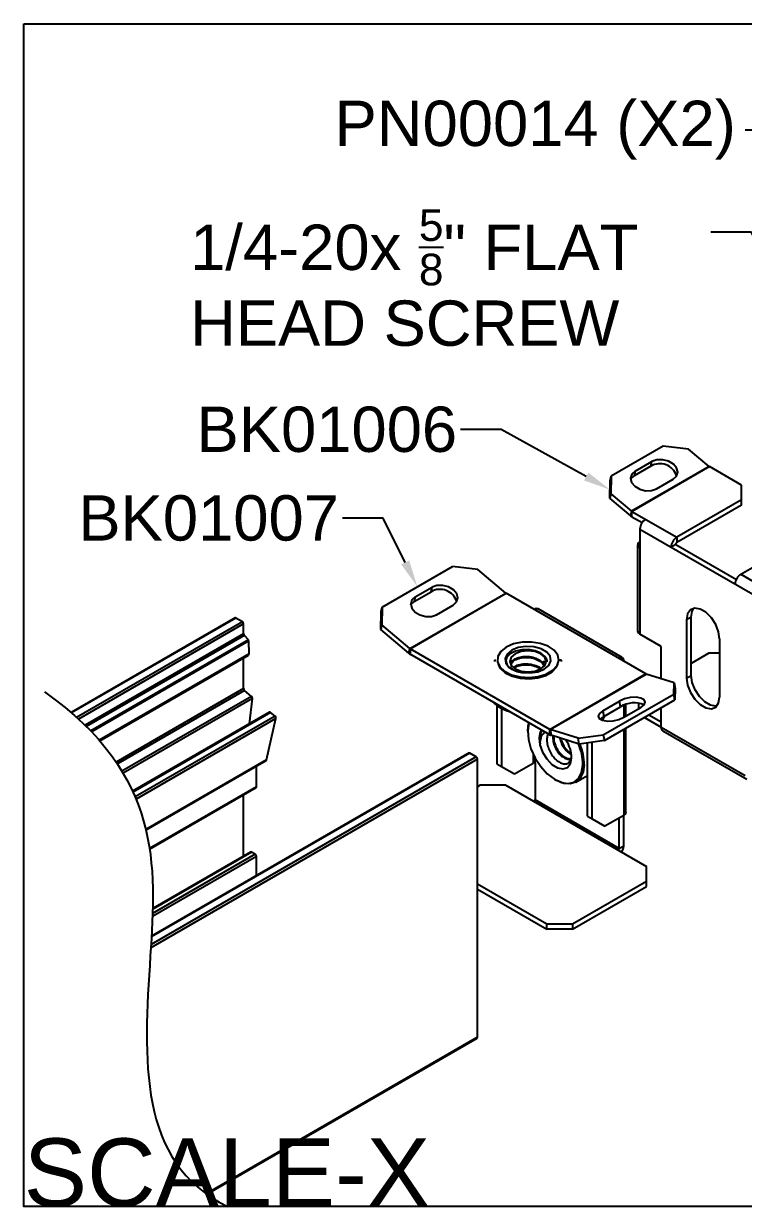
# Model space of a CAD drawing. Extents: x 0 to 8.68, y -6.53 to 0.02.
# Drawn here: x 0 to 3.97, y -6.53 to 0 of the extents above; entities that cross this region are included whole.
import ezdxf
from ezdxf import colors
from ezdxf.entities.mleader import LeaderData, LeaderLine
from ezdxf.math import Vec2, Vec3

# ---------------------------------------------------------------- set-up
doc = ezdxf.new("R2010")
doc.units = 0
doc.header["$LTSCALE"] = 0.5
doc.header["$MEASUREMENT"] = 0
for name, color, linetype in [('Dimension', 10, 'CONTINUOUS'), ('FAB DWG', 221, 'CONTINUOUS'), ('Housing', 150, 'CONTINUOUS'), ('Mounting', 4, 'CONTINUOUS')]:
    doc.layers.add(name, color=color, linetype=linetype)
doc.layers.add('Text-Unprinted', color=131, linetype='CONTINUOUS', plot=False)
doc.styles.add('LSAD_Standard', font='arial.ttf')
doc.styles.get("Standard").update_dxf_attribs({"font": 'arial.ttf'})

msp = doc.modelspace()

# ---------------------------------------------------------------- linework, layer by layer
at = {"layer": 'Dimension', "transparency": 16777216}
msp.add_open_spline([(0.1151, -3.6869), (0.7627, -4.1453), (0.6937, -5.2145), (0.6248, -6.2836), (1.1233, -6.5257)], degree=3, knots=[0.144615, 0.144615, 0.144615, 0.144615, 1, 1.976656, 1.976656, 1.976656, 1.976656], dxfattribs=at)
at = {"layer": 'Housing', "linetype": 'Continuous', "lineweight": 25, "transparency": 16777216}
for p, q in [((1.1657, -3.279), (0.2618, -3.8011)), ((1.1707, -3.2795), (0.2642, -3.8031)), ((1.2061, -3.2999), (0.2921, -3.8278)), ((1.2132, -3.3122), (0.3031, -3.8378)), ((1.2061, -3.2999), (1.1707, -3.2795)), ((1.2132, -3.3659), (1.2132, -3.3122)), ((1.2132, -3.3659), (0.3383, -3.8712)), ((1.2172, -3.3756), (0.346, -3.8787)), ((1.2392, -3.4005), (1.2172, -3.3756)), ((1.2392, -3.4005), (0.3697, -3.9027)), ((1.2412, -3.4052), (0.3733, -3.9065)), ((1.243, -3.4772), (1.2412, -3.4052)), ((1.243, -3.4772), (0.417, -3.9543)), ((0.4199, -3.9577), (1.2399, -3.4841)), ((1.2124, -3.6682), (1.2124, -3.5)), ((1.2124, -3.6682), (0.5097, -4.0741)), ((1.2179, -3.6793), (0.5166, -4.0844)), ((1.2562, -3.7116), (0.5419, -4.1242)), ((1.2562, -3.7116), (1.2179, -3.6793)), ((1.2616, -3.7237), (0.5487, -4.1355)), ((1.2458, -3.8626), (1.2616, -3.7237)), ((1.3554, -3.7993), (0.6009, -4.2351)), ((1.362, -3.8009), (0.6029, -4.2394)), ((1.3861, -3.8213), (0.6149, -4.2667)), ((1.3914, -3.8341), (0.6202, -4.2795)), ((1.3399, -4.0624), (1.3914, -3.8341)), ((1.3861, -3.8213), (1.362, -3.8009)), ((2.4964, -4.0452), (0.7023, -5.0814)), ((2.4611, -4.0247), (0.7048, -5.0391)), ((2.4561, -4.0242), (0.705, -5.0356)), ((2.4964, -4.0452), (2.4611, -4.0247)), ((1.3399, -4.0624), (0.6738, -4.4471)), ((0.6742, -4.4486), (1.338, -4.0652)), ((1.2839, -4.0975), (0.6744, -4.4495)), ((2.5035, -4.0574), (0.7012, -5.0984)), ((1.2839, -4.0975), (1.2838, -4.0965)), ((1.2839, -4.2102), (1.2839, -4.0975)), ((2.5035, -5.5922), (2.5035, -4.0574)), ((1.2839, -4.2102), (0.694, -4.5509)), ((0.6945, -4.554), (1.2818, -4.2148)), ((1.2132, -4.5921), (1.2132, -4.2544)), ((1.2556, -4.571), (0.7115, -4.8853)), ((1.2506, -4.5705), (0.7116, -4.8818)), ((1.2768, -4.5833), (1.2556, -4.571)), ((1.2839, -4.5955), (0.7102, -4.9268)), ((1.2768, -4.5833), (0.7108, -4.9102)), ((1.2839, -4.7013), (1.2839, -4.5955)), ((2.5035, -5.5922), (1.0068, -6.4566)), ((1.0094, -6.4585), (2.5014, -5.5968))]:
    msp.add_line(p, q, dxfattribs=at)
for centre, radius, start, end in [((1.1678, -3.2836), 0.00503, 54.41236, 114.32213), ((1.1978, -3.3129), 0.0154, 2.60923, 57.41715), ((1.2286, -3.3651), 0.0155, 182.77493, 222.18016), ((1.2334, -3.4058), 0.00783, 3.93131, 42.05233), ((1.2355, -3.478), 0.00754, 305.69833, 5.6212), ((1.2281, -3.6674), 0.0157, 182.93705, 229.54891), ((1.2465, -3.7233), 0.0152, 358.25395, 50.12209), ((1.3576, -3.8047), 0.00586, 40.76569, 111.5806), ((1.3769, -3.8326), 0.0146, 354.05029, 50.79148), ((2.4582, -4.0286), 0.0048, 52.68115, 115.93093), ((2.4881, -4.0581), 0.0154, 2.61368, 57.35995), ((1.3358, -4.0617), 0.00414, 302.05417, 350.80252), ((1.2789, -4.2107), 0.00503, 305.69872, 5.62236), ((1.2527, -4.5748), 0.00479, 52.73, 115.94327), ((1.2685, -4.5962), 0.0154, 2.61146, 57.38854), ((2.4985, -5.5927), 0.00503, 305.69872, 5.62236)]:
    msp.add_arc(centre, radius, start, end, dxfattribs=at)
at = {"layer": 'Mounting', "linetype": 'Continuous', "transparency": 16777216}
for p, q in [((3.5276, -2.3308), (3.2404, -2.4967)), ((3.6673, -2.3475), (3.5276, -2.3308)), ((3.7814, -2.4426), (3.6673, -2.3475)), ((3.3724, -2.4692), (3.4647, -2.4159)), ((3.4592, -2.4413), (3.4647, -2.4159)), ((3.7814, -2.4426), (3.3528, -2.6901)), ((3.7826, -2.4435), (3.354, -2.691)), ((3.4592, -2.4413), (3.3669, -2.4946)), ((3.3724, -2.4692), (3.3669, -2.4946)), ((3.9594, -2.5456), (3.7826, -2.4435)), ((3.2333, -2.6205), (3.2349, -2.5221)), ((3.2349, -2.5221), (3.2404, -2.4967)), ((3.2404, -2.4967), (3.2388, -2.5951)), ((3.4894, -2.5667), (3.5817, -2.5134)), ((3.9594, -2.6565), (3.9594, -2.5456)), ((3.2388, -2.5951), (3.2333, -2.6205)), ((3.2388, -2.5951), (3.3528, -2.6901)), ((3.2333, -2.6205), (3.3473, -2.7156)), ((3.9594, -2.6272), (3.6015, -2.8339)), ((3.9594, -2.6565), (3.6015, -2.8632)), ((3.3528, -2.6901), (3.3473, -2.7156)), ((3.354, -2.691), (3.6015, -2.8339)), ((3.354, -2.7203), (3.354, -2.691)), ((3.354, -2.7203), (3.411, -2.7532)), ((3.3989, -2.7886), (3.3989, -3.3682)), ((3.3989, -2.7886), (4.0956, -3.191)), ((3.5959, -2.873), (3.5705, -2.8877)), ((3.5959, -2.873), (3.9305, -3.0663)), ((3.6015, -2.8339), (3.6015, -2.8632)), ((3.9551, -3.0381), (4.3129, -2.8314)), ((3.3861, -2.8752), (3.3861, -3.3503)), ((1.9769, -3.219), (2.3658, -2.9944)), ((2.5055, -3.0117), (2.3658, -2.9944)), ((2.6599, -3.1419), (2.5055, -3.0117)), ((3.9551, -3.0381), (4.2026, -3.1811)), ((2.1542, -3.1878), (2.2465, -3.1345)), ((2.1599, -3.1625), (2.2522, -3.1092)), ((2.2465, -3.1345), (2.2522, -3.1092)), ((2.1296, -3.4482), (2.6599, -3.1419)), ((2.1308, -3.4491), (2.6612, -3.1428)), ((2.1599, -3.1625), (2.1542, -3.1878)), ((3.4319, -3.588), (2.6612, -3.1428)), ((1.9694, -3.3432), (1.9712, -3.2442)), ((1.9712, -3.2442), (1.9769, -3.219)), ((1.9769, -3.219), (1.9751, -3.3179)), ((2.2767, -3.2611), (2.369, -3.2078)), ((3.3, -3.4969), (2.837, -3.2295)), ((1.9751, -3.3179), (1.9694, -3.3432)), ((2.1296, -3.4482), (1.9751, -3.3179)), ((3.6818, -3.2749), (3.6564, -3.2896)), ((3.6564, -3.2896), (3.6564, -3.6104)), ((3.6818, -3.5958), (3.6818, -3.2749)), ((2.1239, -3.4735), (1.9694, -3.3432)), ((3.5157, -3.4357), (3.3989, -3.3682)), ((3.8381, -3.3946), (3.8381, -3.7154)), ((2.1239, -3.4735), (2.1296, -3.4482)), ((2.9016, -3.8943), (2.1308, -3.4491)), ((2.1308, -3.4491), (2.1308, -3.4784)), ((3.5157, -3.6143), (3.5157, -3.4357)), ((2.9016, -3.9236), (2.1308, -3.4784)), ((2.5974, -3.5112), (2.6048, -3.5116)), ((2.6833, -3.5282), (2.6967, -3.5161)), ((2.9654, -3.5112), (2.9579, -3.5116)), ((3.3091, -3.517), (3.3091, -3.517)), ((3.3091, -3.517), (3.3091, -3.517)), ((3.7791, -3.4734), (3.6818, -3.5296)), ((3.8381, -3.4734), (3.7791, -3.4734)), ((2.6171, -3.5348), (2.621, -3.5432)), ((2.9016, -3.8943), (3.4319, -3.588)), ((2.9028, -3.8948), (3.4332, -3.5886)), ((2.9417, -3.5432), (2.9456, -3.5348)), ((3.5876, -3.6366), (3.4332, -3.5886)), ((3.5858, -3.6989), (3.5876, -3.6366)), ((3.5876, -3.6366), (3.5933, -3.6685)), ((3.6564, -3.6104), (3.6818, -3.5958)), ((3.1969, -3.9236), (3.5858, -3.6989)), ((3.5915, -3.7308), (3.5858, -3.6989)), ((3.5933, -3.6685), (3.5915, -3.7308)), ((2.61, -3.7622), (2.61, -4.0839)), ((2.6259, -3.7725), (2.6294, -3.7745)), ((2.6353, -3.7778), (2.6353, -4.0986)), ((3.1938, -3.7907), (3.2861, -3.7374)), ((3.1995, -3.8226), (3.2918, -3.7693)), ((3.2026, -3.9554), (3.5915, -3.7308)), ((3.2918, -3.7693), (3.2861, -3.7374)), ((3.3091, -3.761), (3.3091, -3.828)), ((3.3106, -3.8271), (3.4029, -3.7738)), ((3.3219, -3.8206), (3.3219, -3.7566)), ((3.3902, -3.749), (3.3902, -3.7811)), ((3.3902, -3.7797), (3.3915, -3.7804)), ((3.5157, -3.8815), (3.5157, -3.7745)), ((3.203, -3.8206), (3.1901, -3.8428)), ((3.1938, -3.7907), (3.1995, -3.8226)), ((3.4232, -3.828), (3.5157, -3.8815)), ((3.4485, -3.8134), (3.5157, -3.8522)), ((2.78, -3.9043), (2.78, -3.9084)), ((2.9016, -3.9236), (2.9016, -3.8943)), ((3.0573, -3.9429), (2.9028, -3.8948)), ((2.9028, -3.8948), (2.9086, -3.9267)), ((3.3091, -3.8939), (3.3091, -4.3683)), ((3.3219, -4.3504), (3.3219, -3.8865)), ((3.5157, -3.8815), (3.9788, -4.1489)), ((3.5248, -3.9016), (3.9878, -4.169)), ((3.063, -3.9748), (2.9086, -3.9267)), ((3.0573, -3.9429), (3.1969, -3.9236)), ((3.063, -3.9748), (3.0573, -3.9429)), ((3.2026, -3.9554), (3.063, -3.9748)), ((3.1097, -4.3726), (3.1097, -3.9683)), ((3.1351, -4.3872), (3.1351, -3.9648)), ((3.1969, -3.9236), (3.2026, -3.9554)), ((2.8094, -4.0291), (2.8094, -4.0797)), ((2.61, -4.0839), (2.6353, -4.0986)), ((2.6353, -4.0986), (2.7061, -4.1394)), ((2.7061, -4.1394), (2.8094, -4.0797)), ((2.8207, -4.0797), (2.8207, -4.0515)), ((2.8207, -4.0797), (2.8207, -4.2829)), ((2.9321, -4.1718), (2.9356, -4.1738)), ((3.0455, -4.1847), (3.1097, -4.1476)), ((2.517, -4.2023), (2.5035, -4.2101)), ((2.6584, -4.2023), (2.517, -4.2023)), ((2.6584, -4.2023), (3.4346, -4.6506)), ((3.2837, -4.5503), (2.8207, -4.2829)), ((3.1097, -4.3726), (3.1351, -4.3872)), ((3.3091, -4.3683), (3.2058, -4.428)), ((3.3091, -4.5357), (3.3091, -4.3683)), ((3.1351, -4.3872), (3.2058, -4.428)), ((3.2837, -4.5503), (3.2837, -4.383)), ((3.2837, -4.5503), (3.3091, -4.5357)), ((3.4346, -4.7616), (3.4346, -4.6506)), ((2.5035, -4.7467), (2.8858, -4.9675)), ((3.0273, -4.9675), (3.4346, -4.7323)), ((3.0273, -4.9968), (3.4346, -4.7616)), ((2.5035, -4.776), (2.8858, -4.9968)), ((2.8858, -4.9675), (3.0273, -4.9675)), ((2.8858, -4.9968), (2.8858, -4.9675)), ((3.0273, -4.9968), (2.8858, -4.9968)), ((3.0273, -4.9675), (3.0273, -4.9968))]:
    msp.add_line(p, q, dxfattribs=at)
at = {"layer": 'Mounting', "linetype": 'Continuous', "transparency": 16777216, "flags": 128}
for points in [[(3.5817, -2.5134), (3.6002, -2.4965), (3.6069, -2.4747), (3.6009, -2.4513), (3.5831, -2.43), (3.5562, -2.414), (3.5242, -2.4057), (3.4921, -2.4064), (3.4647, -2.4159)], [(3.3724, -2.4692), (3.3539, -2.4861), (3.3472, -2.5079), (3.3531, -2.5313), (3.371, -2.5526), (3.3979, -2.5686), (3.4299, -2.5769), (3.462, -2.5762), (3.4894, -2.5667)], [(3.3669, -2.4946), (3.3484, -2.5116), (3.3474, -2.5132)], [(2.369, -3.2078), (2.3874, -3.1908), (2.3942, -3.1689), (2.3883, -3.1454), (2.3705, -3.1239), (2.3436, -3.1077), (2.3116, -3.0992), (2.2795, -3.0997), (2.2522, -3.1092)], [(2.1599, -3.1625), (2.1414, -3.1795), (2.1346, -3.2014), (2.1406, -3.2249), (2.1583, -3.2464), (2.1853, -3.2626), (2.2172, -3.2711), (2.2493, -3.2706), (2.2767, -3.2611)], [(2.1348, -3.2062), (2.1357, -3.2048), (2.1542, -3.1878)], [(3.8381, -3.3946), (3.8326, -3.3555), (3.8169, -3.3149), (3.7927, -3.2775), (3.763, -3.2479), (3.7315, -3.2297), (3.7018, -3.225), (3.6776, -3.2345), (3.6619, -3.2569), (3.6564, -3.2896)], [(3.6818, -3.2749), (3.6872, -3.2422), (3.6969, -3.2257)], [(2.6612, -3.4401), (2.6311, -3.4636), (2.6143, -3.4912), (2.6124, -3.5205), (2.6256, -3.5488), (2.6525, -3.5735), (2.6909, -3.5926), (2.7374, -3.6043), (2.7877, -3.6076), (2.8375, -3.6022), (2.8823, -3.5885), (2.9181, -3.5678), (2.9418, -3.5419), (2.9512, -3.5132), (2.9456, -3.4841), (2.9253, -3.4573), (2.8923, -3.4351), (2.8493, -3.4195), (2.8004, -3.4119), (2.7498, -3.413), (2.7019, -3.4227), (2.6612, -3.4401)], [(2.6916, -3.4576), (2.6663, -3.4785), (2.6549, -3.5031), (2.6587, -3.5285), (2.6773, -3.5516), (2.7085, -3.5696), (2.7485, -3.5803), (2.7924, -3.5826), (2.835, -3.576), (2.8712, -3.5614), (2.8965, -3.5405), (2.9079, -3.5159), (2.904, -3.4905), (2.8854, -3.4674), (2.8542, -3.4494), (2.8142, -3.4386), (2.7703, -3.4364), (2.7277, -3.443), (2.6916, -3.4576)], [(2.8865, -3.5203), (2.8865, -3.5124), (2.8747, -3.4912), (2.8523, -3.4735), (2.8216, -3.4606), (2.7847, -3.4539), (2.7469, -3.4547), (2.7122, -3.4624), (2.6832, -3.4766), (2.6649, -3.4957), (2.659, -3.517), (2.6665, -3.5391), (2.6732, -3.5473)], [(2.7103, -3.5596), (2.7429, -3.5722), (2.7814, -3.5766), (2.8198, -3.5722), (2.8524, -3.5596), (2.8742, -3.5408), (2.8819, -3.5186), (2.8742, -3.4963), (2.8524, -3.4775), (2.8198, -3.4649), (2.7814, -3.4605), (2.7429, -3.4649), (2.7103, -3.4775), (2.6885, -3.4963), (2.6809, -3.5186), (2.6885, -3.5408), (2.7103, -3.5596)], [(2.8657, -3.5163), (2.8742, -3.5256), (2.8783, -3.5325)], [(2.6212, -3.5437), (2.6295, -3.5574), (2.6558, -3.5815), (2.6932, -3.6001), (2.7385, -3.6115), (2.7876, -3.6147), (2.8361, -3.6094), (2.8798, -3.5961), (2.9147, -3.5759), (2.9378, -3.5507), (2.9415, -3.5437)], [(3.6564, -3.6104), (3.6619, -3.6495), (3.6776, -3.6901), (3.7018, -3.7275), (3.7315, -3.7571), (3.763, -3.7753), (3.7927, -3.78), (3.8169, -3.7705), (3.8326, -3.7481), (3.8381, -3.7154)], [(3.8229, -3.7647), (3.8181, -3.7653), (3.7884, -3.7607), (3.7569, -3.7424), (3.7272, -3.7129), (3.703, -3.6755), (3.6872, -3.6348), (3.6818, -3.5958)], [(3.4029, -3.7738), (3.4213, -3.7592), (3.4281, -3.744), (3.4222, -3.7306), (3.4044, -3.721), (3.3775, -3.7167), (3.3455, -3.7183), (3.3134, -3.7256), (3.2861, -3.7374)], [(2.682, -3.7967), (2.6739, -3.7942), (2.6294, -3.7745)], [(3.1938, -3.7907), (3.1753, -3.8054), (3.1685, -3.8205), (3.1745, -3.8339), (3.1923, -3.8435), (3.2192, -3.8479), (3.2511, -3.8463), (3.2832, -3.839), (3.3106, -3.8271)], [(3.1801, -3.8383), (3.181, -3.8372), (3.1995, -3.8226)], [(2.78, -3.9043), (2.7819, -3.877), (2.7863, -3.857)], [(2.7876, -3.8578), (2.7865, -3.8611), (2.78, -3.9026), (2.7839, -3.9504), (2.7979, -4.0014), (2.821, -4.052), (2.8516, -4.0988), (2.8878, -4.1386), (2.9269, -4.1687), (2.9664, -4.187), (3.0036, -4.1924), (3.0358, -4.1843), (3.061, -4.1635), (3.0774, -4.1312), (3.0839, -4.0898)], [(2.8559, -3.8972), (2.8487, -3.9094), (2.8422, -3.9409), (2.8466, -3.9791), (2.8613, -4.0193), (2.8845, -4.0568), (2.9135, -4.0869), (2.9446, -4.1061), (2.9743, -4.1121), (2.9988, -4.104), (3.0153, -4.083), (3.0217, -4.0515)], [(3.091, -4.0899), (3.0848, -4.1308), (3.0693, -4.1631), (3.0453, -4.1848), (3.0145, -4.1945), (2.9786, -4.1916), (2.9401, -4.1763), (2.9356, -4.1738)]]:
    msp.add_lwpolyline(points, dxfattribs=at)
at = {"layer": 'Mounting', "linetype": 'Continuous', "transparency": 16777216}
for centre, radius, start, end in [((3.5087, -2.5251), 0.0973, 18.10867, 120.61376), ((3.787, -2.4359), 0.00879, 229.96714, 239.74229), ((3.3783, -2.6786), 0.0482, 229.96714, 239.74229), ((3.3585, -2.6834), 0.00879, 229.96714, 239.74229), ((3.4663, -2.7917), 0.0675, 122.61146, 177.38854), ((3.4057, -2.8752), 0.0192, 110.806, 249.194), ((3.6379, -2.8908), 0.0675, 122.61146, 177.38854), ((3.6081, -2.8736), 0.0123, 122.61146, 177.38854), ((3.9914, -3.095), 0.0675, 122.61146, 177.38854), ((2.2957, -3.2181), 0.097, 17.25436, 120.48699), ((2.6656, -3.1352), 0.00883, 229.61081, 239.72464), ((2.8278, -3.2485), 0.021, 64.05673, 127.27), ((3.408, -3.3481), 0.0221, 185.68694, 245.60805), ((2.1353, -3.4415), 0.00883, 229.61081, 239.72464), ((2.1553, -3.4366), 0.0485, 229.61081, 239.72464), ((2.6587, -3.5191), 0.0618, 172.7015, 179.99219), ((2.7233, -3.5379), 0.0344, 140.72519, 186.10175), ((2.904, -3.5191), 0.0618, 0.00781, 7.2985), ((3.2902, -3.514), 0.0192, 350.79768, 129.23758), ((2.7407, -3.4781), 0.0967, 225.71371, 240.44988), ((3.4351, -3.5825), 0.0063, 239.61762, 252.28713), ((2.7286, -3.6024), 0.1989, 224.44103, 255.54135), ((3.3679, -3.8919), 0.1443, 67.90716, 121.85892), ((2.9419, -3.9471), 0.0973, 152.17368, 195.78383), ((2.9048, -3.8888), 0.0063, 239.61762, 252.28713), ((3.5377, -3.8837), 0.0221, 174.37764, 234.30128), ((2.9191, -3.8937), 0.0346, 239.61762, 252.28713), ((2.8341, -4.0551), 0.1876, 1.10886, 33.17169), ((2.7942, -4.0907), 0.2897, 0.17871, 23.83393), ((2.7973, -4.0904), 0.2937, 0.09116, 23.29459), ((2.815, -4.0906), 0.0123, 62.59771, 117.40229), ((2.8084, -4.2824), 0.0123, 302.61146, 357.38854), ((3.3, -4.3482), 0.0221, 294.39195, 354.31306), ((3.2714, -4.5498), 0.0123, 302.61146, 357.38854), ((3.2437, -4.5331), 0.0654, 324.49658, 357.72946)]:
    msp.add_arc(centre, radius, start, end, dxfattribs=at)
for points, knots in [([(2.6888, -3.54), (2.6902, -3.5339), (2.6931, -3.5216), (2.7144, -3.5064), (2.745, -3.4972), (2.7814, -3.4954), (2.8178, -3.5023), (2.848, -3.5167), (2.8669, -3.5333), (2.8694, -3.545), (2.8703, -3.549)], [0, 0, 0, 0, 0.130704, 0.265653, 0.400601, 0.531306, 0.667447, 0.800071, 0.932696, 1, 1, 1, 1]), ([(2.6967, -3.5161), (2.7024, -3.5112), (2.7143, -3.501), (2.7452, -3.4922), (2.7814, -3.4902), (2.8178, -3.4972), (2.848, -3.5116), (2.8669, -3.5281), (2.8694, -3.5398), (2.8702, -3.5437)], [0, 0, 0, 0, 0.147045, 0.3039687, 0.4559572, 0.614268, 0.7684888, 0.9227097, 1, 1, 1, 1]), ([(2.7015, -3.5656), (2.6972, -3.5635), (2.6873, -3.5589), (2.6849, -3.5525), (2.6836, -3.549)], [0, 0, 0, 0, 0.439137, 1, 1, 1, 1]), ([(2.7046, -3.5512), (2.7081, -3.5484), (2.7179, -3.5404), (2.7453, -3.5331), (2.7815, -3.531), (2.8171, -3.5382), (2.8426, -3.5484), (2.8508, -3.5571), (2.8526, -3.5591)], [0, 0, 0, 0, 0.114517, 0.322982, 0.52489, 0.735197, 0.940071, 1, 1, 1, 1]), ([(2.7073, -3.5546), (2.71, -3.5524), (2.7189, -3.5449), (2.7454, -3.5383), (2.7815, -3.536), (2.817, -3.5434), (2.8411, -3.5525), (2.8483, -3.5599), (2.849, -3.5606)], [0, 0, 0, 0, 0.095009, 0.317492, 0.532978, 0.757428, 0.976079, 1, 1, 1, 1]), ([(2.7502, -3.581), (2.7371, -3.5793), (2.7218, -3.5773), (2.7122, -3.5716), (2.7108, -3.5708)], [0, 0, 0, 0, 0.853555, 1, 1, 1, 1]), ([(2.8611, -3.9002), (2.8597, -3.9014), (2.8506, -3.9098), (2.8452, -3.9362), (2.8473, -3.9622), (2.8482, -3.9736)], [0, 0, 0, 0, 0.09075, 0.604369, 1, 1, 1, 1]), ([(2.8482, -3.9736), (2.8496, -3.9618), (2.8523, -3.9382), (2.8633, -3.9159), (2.8734, -3.9097), (2.8755, -3.9085)], [0, 0, 0, 0, 0.444299, 0.888573, 1, 1, 1, 1]), ([(2.8941, -3.9192), (2.8934, -3.92), (2.8884, -3.9259), (2.8853, -3.9444), (2.8863, -3.9724), (2.8956, -4.0034), (2.911, -4.0332), (2.9315, -4.0589), (2.9548, -4.077), (2.978, -4.0859), (2.9987, -4.0843), (3.0138, -4.0714), (3.0216, -4.054), (3.0209, -4.0396), (3.0207, -4.0349)], [0, 0, 0, 0, 0.012494, 0.099934, 0.189066, 0.278159, 0.369761, 0.463801, 0.557822, 0.653518, 0.752466, 0.851408, 0.951231, 1, 1, 1, 1]), ([(2.9186, -3.9298), (2.9186, -3.9395), (2.9185, -3.9596), (2.9307, -3.9935), (2.9492, -4.0246), (2.9729, -4.0477), (2.9959, -4.058), (3.0114, -4.0594), (3.016, -4.0542), (3.0163, -4.0538)], [0, 0, 0, 0, 0.1496638, 0.3135938, 0.4843429, 0.6506807, 0.8170185, 0.9877676, 1, 1, 1, 1]), ([(2.9233, -3.9313), (2.9233, -3.9396), (2.9233, -3.9585), (2.9351, -3.991), (2.9536, -4.0221), (2.9773, -4.0452), (3.0004, -4.0555), (3.0158, -4.0569), (3.0204, -4.0516), (3.0207, -4.0513)], [0, 0, 0, 0, 0.131907, 0.29926, 0.473575, 0.643386, 0.813197, 0.987512, 1, 1, 1, 1]), ([(2.9567, -3.9417), (2.9596, -3.952), (2.9659, -3.974), (2.9847, -4.0038), (3.0041, -4.0243), (3.0153, -4.0289), (3.0189, -4.0304)], [0, 0, 0, 0, 0.264193, 0.566571, 0.861137, 1, 1, 1, 1]), ([(2.9626, -3.9435), (2.9651, -3.9523), (2.971, -3.9729), (2.9892, -4.0012), (3.0074, -4.0209), (3.0175, -4.0252), (3.02, -4.0262)], [0, 0, 0, 0, 0.245918, 0.574976, 0.895532, 1, 1, 1, 1])]:
    msp.add_open_spline(points, degree=3, knots=knots, dxfattribs=at)
at = {"layer": 'Text-Unprinted', "ltscale": 0.5, "transparency": 16777216}
msp.add_lwpolyline([(0, 0), (7.4511, 0), (7.4511, -6.5257), (0, -6.5257)], close=True, dxfattribs=at)

# ---------------------------------------------------------------- texts
at = {"layer": 'Text-Unprinted', "ltscale": 0.5, "transparency": 16777216, "style": 'LSAD_Standard'}
msp.add_attdef('SCALE-X', (0, -6.5257), 'XEffectiveScaleFactor', height=0.375, dxfattribs=at)

# ---------------------------------------------------------------- leaders
at = {"layer": 'FAB DWG', "transparency": 16777216}
ml = msp.add_multileader_mtext('Standard', dxfattribs=at)
ml.set_content('\\A1;PN00014 (X2)', color=256)
ml.set_leader_properties()
ml.build(insert=Vec2(0, 0))
ml.multileader.update_dxf_attribs({"dogleg_length": 0.2241, "arrow_head_size": 0.15})
ctx = ml.context
ctx.base_point, ctx.char_height, ctx.arrow_head_size, ctx.landing_gap_size, ctx.plane_origin = Vec3(1.6249, -0.5868), 0.25, 0.15, 0.09, Vec3(31.0775, 13.7085)
notes = []
notes.append((ctx, [(0, (1, 1, 0), (4.2026, -0.5868), (-1, 0), 0.2241, [(1, [(5.8408, -3.3702), (4.8227, -2.6505)], 0, [])])]))
ctx.mtext.insert, ctx.mtext.width, ctx.mtext.flow_direction = Vec3(1.7149, -0.425), 6.960985, 5
ml = msp.add_multileader_mtext('Standard', dxfattribs=at)
ml.set_content('\\A1;1/4-20x {\\H0.7x;\\S5/8;\\H1.42857x;" FLAT \\PHEAD SCREW}', color=256)
ml.set_leader_properties()
ml.build(insert=Vec2(0, 0))
ml.multileader.update_dxf_attribs({"dogleg_length": 0.2241, "arrow_head_size": 0.15})
ctx = ml.context
ctx.base_point, ctx.char_height, ctx.arrow_head_size, ctx.landing_gap_size, ctx.plane_origin = Vec3(1.19, -1.1511), 0.25, 0.15, 0.09, Vec3(30.4132, 12.6541)
notes.append((ctx, [(0, (1, 1, 0), (4.0136, -1.1511), (-1, 0), 0.2241, [(0, [(4.7692, -2.7971)], 0, [])])]))
ctx.mtext.insert, ctx.mtext.width, ctx.mtext.flow_direction = Vec3(0.9177, -1.0239), 6.960985, 5
ml = msp.add_multileader_mtext('Standard', dxfattribs=at)
ml.set_content('BK01006', color=256)
ml.set_leader_properties()
ml.build(insert=Vec2(0, 0))
ml.multileader.update_dxf_attribs({"dogleg_length": 0.2241, "arrow_head_size": 0.15})
ctx = ml.context
ctx.base_point, ctx.char_height, ctx.arrow_head_size, ctx.landing_gap_size, ctx.plane_origin = Vec3(0.8341, -2.24), 0.25, 0.15, 0.09, Vec3(27.9605, 12.1359)
notes.append((ctx, [(0, (1, 1, 0), (2.6337, -2.24), (-1, 0), 0.2241, [(0, [(3.2341, -2.5713)], 0, [])])]))
ctx.mtext.insert, ctx.mtext.flow_direction = Vec3(0.9535, -2.1129), 5
ml = msp.add_multileader_mtext('Standard', dxfattribs=at)
ml.set_content('BK01007', color=256)
ml.set_leader_properties()
ml.build(insert=Vec2(0, 0))
ml.multileader.update_dxf_attribs({"dogleg_length": 0.2241, "arrow_head_size": 0.15})
ctx = ml.context
ctx.base_point, ctx.char_height, ctx.arrow_head_size, ctx.landing_gap_size, ctx.plane_origin = Vec3(0.1822, -2.7293), 0.25, 0.15, 0.09, Vec3(26.7324, 11.432)
notes.append((ctx, [(0, (1, 1, 0), (1.9819, -2.7293), (-1, 0), 0.2241, [(0, [(2.1714, -3.1067)], 0, [])])]))
ctx.mtext.insert, ctx.mtext.flow_direction = Vec3(0.3017, -2.6021), 5
for ctx, leaders in notes:
    for number, flags, end, landing, length, lines in leaders:
        leader = LeaderData()
        leader.index, (leader.has_last_leader_line, leader.has_dogleg_vector, leader.attachment_direction) = number, flags
        leader.last_leader_point, leader.dogleg_vector, leader.dogleg_length = Vec3(end), Vec3(landing), length
        for number, points, colour, breaks in lines:
            line = LeaderLine()
            line.index, line.vertices, line.color, line.breaks = number, Vec3.list(points), colors.encode_raw_color(colour), breaks
            leader.lines.append(line)
        ctx.leaders.append(leader)

doc.saveas('drawing.dxf')
